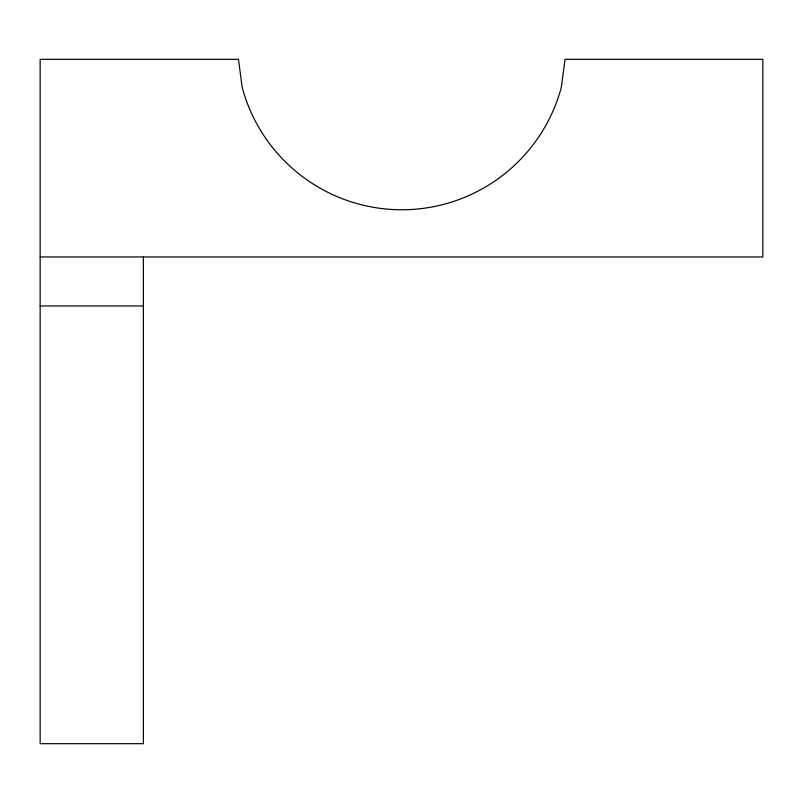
<?xml version="1.0" encoding="UTF-8"?>
<svg xmlns="http://www.w3.org/2000/svg" width="803" height="803" viewBox="0 0 803 803"><rect width="100%" height="100%" fill="white"/><g stroke="black" fill="none" stroke-linecap="round" stroke-linejoin="round"><path stroke-width="1.2" d="M40.15 256.96L762.85 256.96L762.85 59.322L565.021 59.322L561.327 87.336A165.217 165.217 0 0 1 242.165 87.336L238.471 59.322L40.15 59.322L40.15 743.678L143.396 743.678L143.396 256.96M40.15 305.953L143.396 305.953"/></g></svg>
